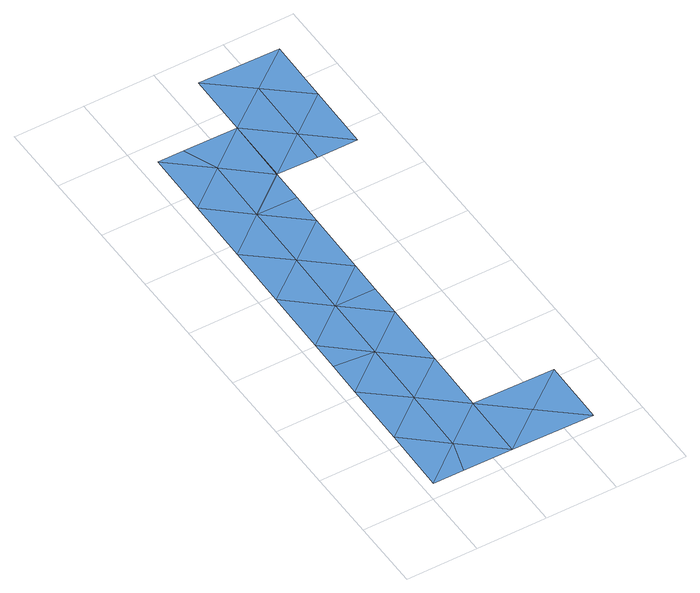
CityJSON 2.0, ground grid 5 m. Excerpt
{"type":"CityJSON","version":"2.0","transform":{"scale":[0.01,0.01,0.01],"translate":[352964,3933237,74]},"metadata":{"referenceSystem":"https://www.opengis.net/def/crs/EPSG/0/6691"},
"CityObjects":{
"waterbody1":{"type":"WaterBody","attributes":{"name":"3","class":"1140","function":"1","WaterBodyRiverFloodingRiskAttribute.description":"2","WaterBodyRiverFloodingRiskAttribute.rankOrg":"2","WaterBodyRiverFloodingRiskAttribute.adminType":"2","WaterBodyRiverFloodingRiskAttribute.scale":"L2"},"geometry":[{"type":"MultiSurface","lod":"1","boundaries":[[[0,1,2]],[[2,1,3]],[[3,1,4]],[[1,0,4]]]}]},
"waterbody2":{"type":"WaterBody","attributes":{"name":"3","class":"1140","function":"1","WaterBodyRiverFloodingRiskAttribute.description":"2","WaterBodyRiverFloodingRiskAttribute.rankOrg":"1","WaterBodyRiverFloodingRiskAttribute.adminType":"2","WaterBodyRiverFloodingRiskAttribute.scale":"L2"},"geometry":[{"type":"MultiSurface","lod":"1","boundaries":[[[0,5,4]],[[6,7,8]],[[6,8,9]],[[10,8,7]],[[8,11,12]],[[12,13,14]],[[9,8,12]],[[13,15,14]],[[16,5,17]],[[18,19,20]],[[19,18,21]],[[19,21,22]],[[23,22,24]],[[23,24,25]],[[25,24,26]],[[26,24,10]],[[10,24,27]],[[10,27,28]],[[9,12,29]],[[29,12,14]],[[29,14,0]],[[0,14,5]],[[5,14,15]],[[5,15,17]],[[8,28,11]],[[28,8,10]],[[10,7,26]],[[24,22,30]],[[22,21,30]],[[20,31,18]],[[18,32,21]],[[13,12,33]],[[33,12,11]],[[4,5,16]],[[30,34,35]],[[21,34,30]],[[36,30,35]],[[30,36,24]],[[36,27,24]],[[37,21,32]],[[37,32,38]],[[38,32,39]],[[18,39,32]],[[18,31,39]]]}]}
},
"vertices":[
[643,572,46],[925,334,46],[1215,562,46],[1207,96,46],[636,106,46],
[358,343,46],[662,1727,46],[666,1958,46],[381,1730,46],[658,1492,46],[389,2190,46],[96,1502,46],[374,1264,46],[89,1036,46],[366,804,46],[81,581,46],[288,112,46],[73,115,46],[971,3107,46],[684,2879,46],[967,2874,46],[689,3345,46],[681,2879,46],[681,2877,46],[396,2651,46],[677,2646,46],[674,2413,46],[111,2422,46],[104,1968,46],[651,1027,46],[404,3116,46],[1252,2870,46],[978,3567,46],[93,1292,46],[308,3351,46],[127,3354,46],[119,2888,46],[696,3800,46],[1268,3790,44],[1260,3335,46]
]}
